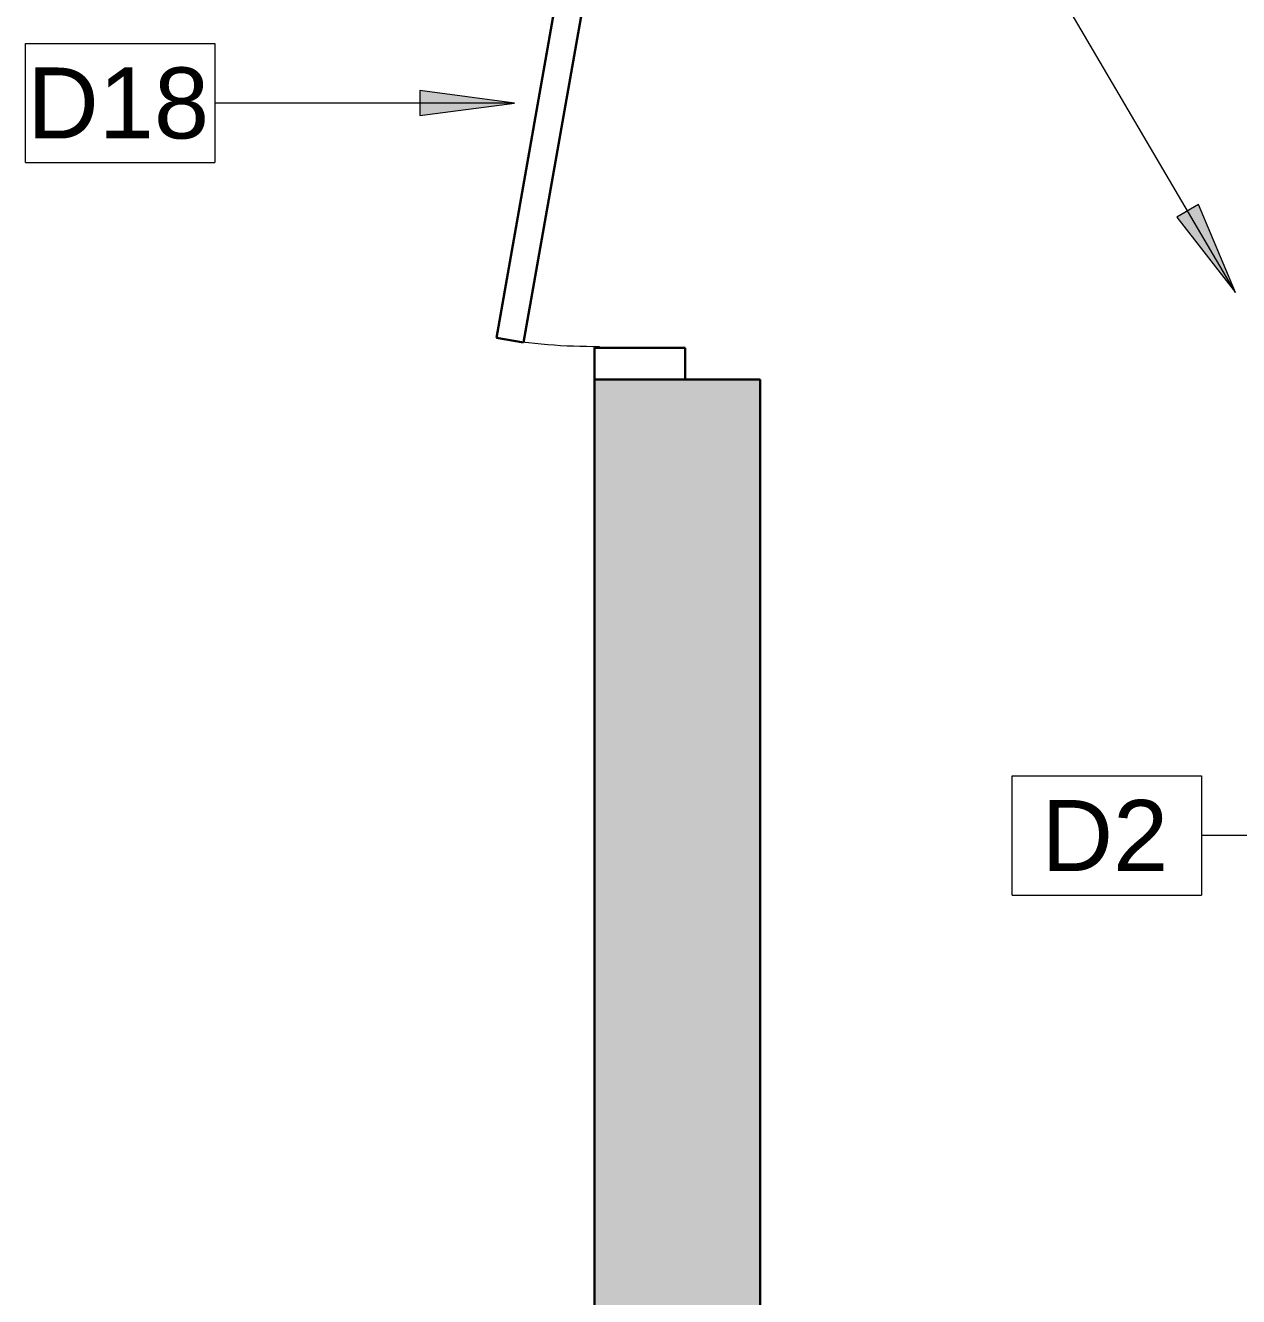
# Model space of a CAD drawing. Header units: inches. Extents: x -1176 to 1551, y -3558 to 978.
# Drawn here: x 1175.2 to 1252.1, y 171.8 to 252.3 of the extents above; entities that cross this region are included whole.
import ezdxf

# ---------------------------------------------------------------- set-up
doc = ezdxf.new("R2010")
doc.units = ezdxf.units.IN
doc.header["$MEASUREMENT"] = 0
for name, color, linetype, lineweight in [('A-ANNO-KEYN', 231, 'Continuous', 9), ('A-DOOR', 31, 'Continuous', 18), ('A-DOOR-FRAM', 31, 'Continuous', 30), ('A-WALL', 113, 'Continuous', 18), ('A-WALL-PATT', 111, 'Continuous', 18)]:
    doc.layers.add(name, color=color, linetype=linetype, lineweight=lineweight)
doc.styles.add('Arial', font='arial.ttf', dxfattribs={"height": 4.5})

# ---------------------------------------------------------------- blocks, each defined once
blk = doc.blocks.new('Single Flush - D1 3_ X 8_-8252942-1st Floor Demo')
at = {"layer": 'A-DOOR', "color": 8, "lineweight": 30}
for p, q in [((-17.362, 11.469), (-17.666, 9.745)), ((17.906, 5.25), (-17.362, 11.469)), ((-17.666, 9.745), (17.602, 3.527)), ((17.602, 3.527), (17.906, 5.25))]:
    blk.add_line(p, q, dxfattribs=at)
at = {"layer": 'A-DOOR', "lineweight": 9}
blk.add_arc((17.906, 5.25), 35.813, 170, 180.5, dxfattribs=at)
at = {"layer": 'A-DOOR-FRAM', "color": 8}
for p, q in [((-20, -0.5), (-20, 5.25)), ((-20, 5.25), (-18, 5.25)), ((-18, -0.5), (-18, 5.25)), ((18, -0.5), (18, 5.25)), ((18, 5.25), (20, 5.25)), ((20, -0.5), (20, 5.25)), ((-20, -0.5), (-18, -0.5)), ((18, -0.5), (20, -0.5))]:
    blk.add_line(p, q, dxfattribs=at)
blk = doc.blocks.new('Keynote Tag - Keynote Number - Boxed-135510-1st Floor Demo')
at = {"layer": 'A-ANNO-KEYN'}
for p, q in [((-0.125, -0.0792), (-0.125, 0.0781)), ((-0.125, 0.0781), (0.125, 0.0781)), ((0.125, 0.0781), (0.125, -0.0792)), ((-0.125, -0.0792), (0.125, -0.0792))]:
    blk.add_line(p, q, dxfattribs=at)

msp = doc.modelspace()

# ---------------------------------------------------------------- hatches: boundary and pattern name
at = {"layer": 'A-ANNO-KEYN'}
for points in [[(1206.17, 247.407), (1200.17, 248.197), (1200.17, 246.617)], [(1251.866, 235.402), (1249.507, 240.975), (1248.145, 240.174)]]:
    msp.add_hatch(color=256, dxfattribs=at).paths.add_polyline_path(points, flags=0)
at = {"layer": 'A-WALL-PATT', "lineweight": 9}
h = msp.add_hatch(color=7, dxfattribs=at)
h.paths.add_polyline_path([(1211.237, 113.893), (1221.737, 113.893), (1221.737, 115.893), (1211.237, 115.893)], flags=0)
h.paths.add_polyline_path([(1218.014, 155.893), (1221.737, 155.893), (1221.737, 229.893), (1211.237, 229.893), (1211.237, 155.893)], flags=0)
h.paths.add_polyline_path([(1221.737, 269.893), (1221.737, 292.102), (1211.237, 292.102), (1211.237, 269.893), (1218.014, 269.893)], flags=0)

# ---------------------------------------------------------------- linework, layer by layer
at = {"layer": 'A-ANNO-KEYN'}
for p, q in [((1251.866, 235.402), (1229.559, 273.359)), ((1206.17, 247.407), (1200.17, 248.197)), ((1200.17, 248.197), (1200.17, 246.617)), ((1206.17, 247.407), (1187.177, 247.407)), ((1200.17, 246.617), (1206.17, 247.407)), ((1249.507, 240.975), (1248.145, 240.174)), ((1251.866, 235.402), (1249.507, 240.975)), ((1248.145, 240.174), (1251.866, 235.402)), ((1266.203, 200.959), (1249.702, 200.986))]:
    msp.add_line(p, q, dxfattribs=at)
at = {"layer": 'A-WALL', "color": 8, "lineweight": 30}
for p, q in [((1221.737, 229.893), (1211.237, 229.893)), ((1211.237, 229.893), (1211.237, 113.893)), ((1221.737, 113.893), (1221.737, 229.893))]:
    msp.add_line(p, q, dxfattribs=at)

# ---------------------------------------------------------------- block references
at = {"layer": 'A-ANNO-KEYN', "xscale": 47.99999999999997, "yscale": 47.99999999999997, "zscale": 47.99999999999997}
for p in [(1181.177, 247.434), (1243.702, 201.013)]:
    msp.add_blockref('Keynote Tag - Keynote Number - Boxed-135510-1st Floor Demo', p, dxfattribs=at)
at = {"layer": 'A-DOOR', "rotation": 89.9999999999999}
msp.add_blockref('Single Flush - D1 3_ X 8_-8252942-1st Floor Demo', (1216.487, 249.893), dxfattribs=at)

# ---------------------------------------------------------------- texts
at = {"layer": 'A-ANNO-KEYN', "char_height": 4.5, "attachment_point": 1, "style": 'Arial'}
for s, insert, width in [('D18', (1175.286, 249.659), 14.0895), ('D2', (1239.559, 203.238), 9.8475)]:
    msp.add_mtext(s, dxfattribs=dict(at, insert=insert, width=width))

doc.saveas('drawing.dxf')
